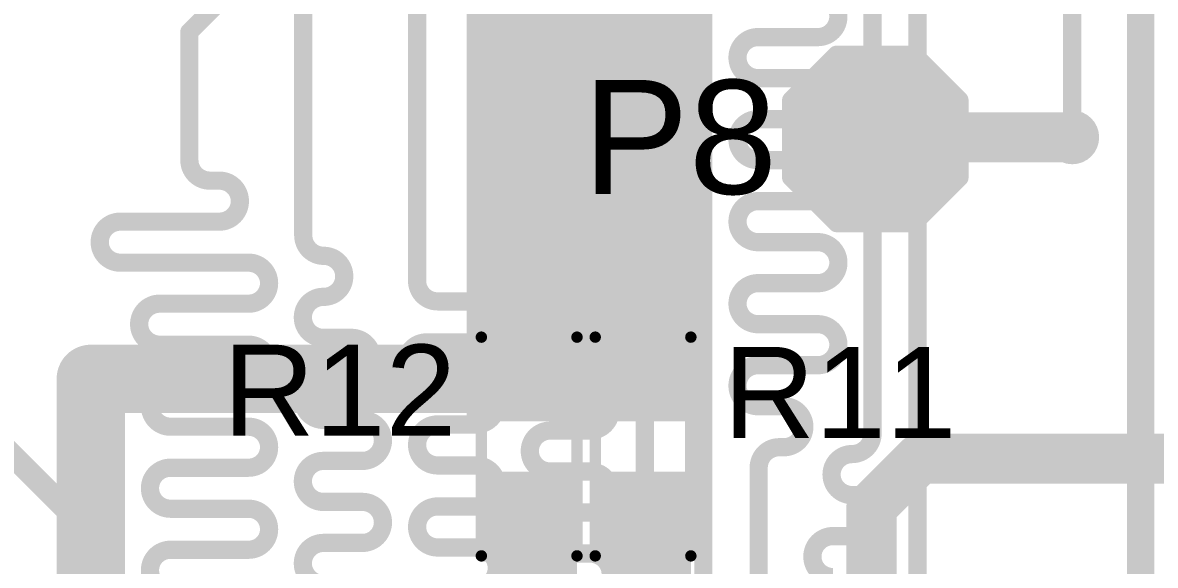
# Model space of a CAD drawing. Header units: millimetres. Extents: x -0.43 to 2.06, y -0.4 to 2.49.
# Drawn here: x -0.0579 to 0.4395, y 1.4392 to 1.6773 of the extents above; entities that cross this region are included whole.
import ezdxf

# ---------------------------------------------------------------- set-up
doc = ezdxf.new("R2010")
doc.units = ezdxf.units.MM
doc.header["$MEASUREMENT"] = 0
for name, color, linetype in [('BottomLayer', 5, 'Continuous'), ('TopLayer', 1, 'Continuous'), ('TopOverlay', 2, 'Continuous'), ('TopPaste', 8, 'Continuous'), ('TopSolder', 216, 'Continuous'), ('ViaHoleLayer', 16, 'Continuous')]:
    doc.layers.add(name, color=color, linetype=linetype)
doc.styles.add('Arial', font='', dxfattribs={"height": 0.2})
doc.styles.get('Arial').set_extended_font_data('Arial')

# ---------------------------------------------------------------- blocks, each defined once
blk = doc.blocks.new('RES_0603_83')
at = {"layer": 'TopLayer'}
for points in [[(-0.015, 0.0175), (-0.015, -0.0175), (-0.045, -0.0175), (-0.045, 0.0175)], [(0.045, 0.0175), (0.045, -0.0175), (0.015, -0.0175), (0.015, 0.0175)]]:
    blk.add_hatch(color=1, dxfattribs=at).paths.add_polyline_path(points)
at = {"layer": 'TopPaste'}
for points in [[(-0.015, 0.0175), (-0.015, -0.0175), (-0.045, -0.0175), (-0.045, 0.0175)], [(0.045, 0.0175), (0.045, -0.0175), (0.015, -0.0175), (0.015, 0.0175)]]:
    blk.add_hatch(color=8, dxfattribs=at).paths.add_polyline_path(points)
at = {"layer": 'TopSolder'}
for points in [[(-0.011, 0.0215), (-0.011, -0.0215), (-0.049, -0.0215), (-0.049, 0.0215)], [(0.049, 0.0215), (0.049, -0.0215), (0.011, -0.0215), (0.011, 0.0215)]]:
    blk.add_hatch(color=216, dxfattribs=at).paths.add_polyline_path(points)
at = {"layer": 'TopOverlay', "const_width": 0.005}
for points in [[(-0.048, 0.021), (0.048, 0.021)], [(-0.048, 0.021), (-0.048, -0.021)], [(0.048, 0.021), (0.048, -0.021)], [(-0.048, -0.021), (0.048, -0.021)]]:
    blk.add_lwpolyline(points, dxfattribs=at)
at = {"layer": 'TopOverlay', "const_width": 0.0025}
for points in [[(-0.04925, 0.021, 1), (-0.04675, 0.021, 1)], [(-0.04925, 0.021, 1), (-0.04675, 0.021, 1)], [(0.04675, 0.021, 1), (0.04925, 0.021, 1)], [(0.04675, 0.021, 1), (0.04925, 0.021, 1)], [(-0.04925, -0.021, 1), (-0.04675, -0.021, 1)], [(-0.04925, -0.021, 1), (-0.04675, -0.021, 1)], [(0.04675, -0.021, 1), (0.04925, -0.021, 1)], [(0.04675, -0.021, 1), (0.04925, -0.021, 1)]]:
    blk.add_lwpolyline(points, format="xyb", close=True, dxfattribs=at)
blk = doc.blocks.new('RES_0603_84')
at = {"layer": 'TopLayer'}
for points in [[(-0.015, 0.0175), (-0.015, -0.0175), (-0.045, -0.0175), (-0.045, 0.0175)], [(0.045, 0.0175), (0.045, -0.0175), (0.015, -0.0175), (0.015, 0.0175)]]:
    blk.add_hatch(color=1, dxfattribs=at).paths.add_polyline_path(points)
at = {"layer": 'TopPaste'}
for points in [[(-0.015, 0.0175), (-0.015, -0.0175), (-0.045, -0.0175), (-0.045, 0.0175)], [(0.045, 0.0175), (0.045, -0.0175), (0.015, -0.0175), (0.015, 0.0175)]]:
    blk.add_hatch(color=8, dxfattribs=at).paths.add_polyline_path(points)
at = {"layer": 'TopSolder'}
for points in [[(-0.011, 0.0215), (-0.011, -0.0215), (-0.049, -0.0215), (-0.049, 0.0215)], [(0.049, 0.0215), (0.049, -0.0215), (0.011, -0.0215), (0.011, 0.0215)]]:
    blk.add_hatch(color=216, dxfattribs=at).paths.add_polyline_path(points)
at = {"layer": 'TopOverlay', "const_width": 0.005}
for points in [[(-0.048, 0.021), (0.048, 0.021)], [(-0.048, 0.021), (-0.048, -0.021)], [(0.048, 0.021), (0.048, -0.021)], [(-0.048, -0.021), (0.048, -0.021)]]:
    blk.add_lwpolyline(points, dxfattribs=at)
at = {"layer": 'TopOverlay', "const_width": 0.0025}
for points in [[(-0.04925, 0.021, 1), (-0.04675, 0.021, 1)], [(-0.04925, 0.021, 1), (-0.04675, 0.021, 1)], [(0.04675, 0.021, 1), (0.04925, 0.021, 1)], [(0.04675, 0.021, 1), (0.04925, 0.021, 1)], [(-0.04925, -0.021, 1), (-0.04675, -0.021, 1)], [(-0.04925, -0.021, 1), (-0.04675, -0.021, 1)], [(0.04675, -0.021, 1), (0.04925, -0.021, 1)], [(0.04675, -0.021, 1), (0.04925, -0.021, 1)]]:
    blk.add_lwpolyline(points, format="xyb", close=True, dxfattribs=at)
blk = doc.blocks.new('TEST_POINT_92')
at = {"layer": 'TopLayer'}
blk.add_hatch(color=1, dxfattribs=at).paths.add_polyline_path([(0.015, 0.03), (-0.015, 0.03), (-0.03, 0.015), (-0.03, -0.015), (-0.015, -0.03), (0.015, -0.03), (0.03, -0.015), (0.03, 0.015)])
at = {"layer": 'TopPaste'}
blk.add_hatch(color=8, dxfattribs=at).paths.add_polyline_path([(0.015, 0.03), (-0.015, 0.03), (-0.03, 0.015), (-0.03, -0.015), (-0.015, -0.03), (0.015, -0.03), (0.03, -0.015), (0.03, 0.015)])
at = {"layer": 'TopSolder'}
blk.add_hatch(color=216, dxfattribs=at).paths.add_polyline_path([(0.017, 0.034), (-0.017, 0.034), (-0.034, 0.017), (-0.034, -0.017), (-0.017, -0.034), (0.017, -0.034), (0.034, -0.017), (0.034, 0.017)])
at = {"layer": 'TopOverlay', "const_width": 0.00787}
for points in [[(-0.037, 0.017), (-0.017, 0.037)], [(0.017, 0.037), (-0.017, 0.037)], [(0.017, 0.037), (-0.017, 0.037)], [(0.037, 0.017), (0.017, 0.037)], [(-0.037, -0.017), (-0.037, 0.017)], [(0.037, -0.017), (0.037, 0.017)], [(-0.017, -0.037), (-0.037, -0.017)], [(0.017, -0.037), (0.037, -0.017)], [(0.017, -0.037), (-0.017, -0.037)], [(0.017, -0.037), (-0.017, -0.037)]]:
    blk.add_lwpolyline(points, dxfattribs=at)
at = {"layer": 'TopOverlay', "const_width": 0.00394}
for points in [[(-0.01897, 0.037, 1), (-0.01503, 0.037, 1)], [(-0.01897, 0.037, 1), (-0.01503, 0.037, 1)], [(-0.01897, 0.037, 1), (-0.01503, 0.037, 1)], [(0.01503, 0.037, 1), (0.01897, 0.037, 1)], [(0.01503, 0.037, 1), (0.01897, 0.037, 1)], [(0.01503, 0.037, 1), (0.01897, 0.037, 1)], [(-0.03897, 0.017, 1), (-0.03503, 0.017, 1)], [(-0.03897, 0.017, 1), (-0.03503, 0.017, 1)], [(0.03503, 0.017, 1), (0.03897, 0.017, 1)], [(0.03503, 0.017, 1), (0.03897, 0.017, 1)], [(-0.03897, -0.017, 1), (-0.03503, -0.017, 1)], [(-0.03897, -0.017, 1), (-0.03503, -0.017, 1)], [(0.03503, -0.017, 1), (0.03897, -0.017, 1)], [(0.03503, -0.017, 1), (0.03897, -0.017, 1)], [(-0.01897, -0.037, 1), (-0.01503, -0.037, 1)], [(-0.01897, -0.037, 1), (-0.01503, -0.037, 1)], [(-0.01897, -0.037, 1), (-0.01503, -0.037, 1)], [(0.01503, -0.037, 1), (0.01897, -0.037, 1)], [(0.01503, -0.037, 1), (0.01897, -0.037, 1)], [(0.01503, -0.037, 1), (0.01897, -0.037, 1)]]:
    blk.add_lwpolyline(points, format="xyb", close=True, dxfattribs=at)

msp = doc.modelspace()

# ---------------------------------------------------------------- hatches: boundary and pattern name
at = {"layer": 'BottomLayer'}
h = msp.add_hatch(color=5, dxfattribs=at)
edge = h.paths.add_edge_path()
edge.add_arc((0.403, 1.627), 0.01181, 0, 360)
h = msp.add_hatch(color=5, dxfattribs=at)
edge = h.paths.add_edge_path()
edge.add_arc((-0.028, 1.521), 0.01181, 0, 360)
at = {"layer": 'TopLayer'}
for points in [[(0.137, 1.50231), (0.238, 1.50231), (0.238, 1.858), (0.137, 1.858)], [(0.14651, 1.36631), (0.18551, 1.36631), (0.18551, 1.48031), (0.14651, 1.48031)], [(0.19651, 1.36631), (0.23551, 1.36631), (0.23551, 1.48031), (0.19651, 1.48031)]]:
    msp.add_hatch(color=1, dxfattribs=at).paths.add_polyline_path(points)
h = msp.add_hatch(color=1, dxfattribs=at)
edge = h.paths.add_edge_path()
edge.add_arc((0.403, 1.627), 0.01181, 0, 360)
h = msp.add_hatch(color=1, dxfattribs=at)
edge = h.paths.add_edge_path()
edge.add_arc((-0.028, 1.521), 0.01181, 0, 360)
at = {"layer": 'ViaHoleLayer'}
h = msp.add_hatch(color=16, dxfattribs=at)
edge = h.paths.add_edge_path()
edge.add_arc((0.403, 1.627), 0.00591, 0, 360)
h = msp.add_hatch(color=16, dxfattribs=at)
edge = h.paths.add_edge_path()
edge.add_arc((-0.028, 1.521), 0.00591, 0, 360)

# ---------------------------------------------------------------- linework, layer by layer
at = {"layer": 'BottomLayer'}
for points, const_width in [([(0.0153, 1.6733), (0.644, 2.302)], 0.008), ([(0.3153, 1.58931), (0.3153, 1.8003)], 0.008), ([(0.335, 1.391), (0.335, 1.796)], 0.008), ([(0.403, 1.627), (0.403, 1.795)], 0.008), ([(0.241, 1.346), (0.241, 1.777)], 0.008), ([(0.2153, 1.305), (0.2153, 1.7753)], 0.008), ([(0.433, 1.289), (0.433, 1.773)], 0.012), ([(0.1653, 1.59732), (0.1653, 1.743)], 0.008), ([(0.1153, 1.651), (0.1153, 1.7233)], 0.008), ([(0.0653, 1.608), (0.0653, 1.6993)], 0.008), ([(0.0153, 1.617), (0.0153, 1.6733)], 0.008), ([(0.265, 1.671), (0.2913, 1.671)], 0.008), ([(0.265, 1.653), (0.2913, 1.653)], 0.008), ([(0.1153, 1.564), (0.1153, 1.651)], 0.008), ([(0.265, 1.635), (0.2913, 1.635)], 0.008), ([(0.265, 1.617), (0.2913, 1.617)], 0.008), ([(0.0243, 1.608), (0.02847, 1.608)], 0.008), ([(0.0653, 1.584), (0.0653, 1.608)], 0.008), ([(0.265, 1.599), (0.2913, 1.599)], 0.008), ([(-0.01507, 1.59), (0.02847, 1.59)], 0.008), ([(0.1743, 1.58832), (0.1743, 1.58832)], 0.008), ([(0.3153, 1.497), (0.3153, 1.58931)], 0.008), ([(0.265, 1.581), (0.2913, 1.581)], 0.008), ([(0.0743, 1.575), (0.0743, 1.575)], 0.008), ([(-0.01507, 1.572), (0.0413, 1.572)], 0.008), ([(0.17185, 1.57032), (0.1743, 1.57032)], 0.008), ([(0.265, 1.563), (0.2913, 1.563)], 0.008), ([(0.00224, 1.554), (0.0413, 1.554)], 0.008), ([(0.07413, 1.557), (0.0743, 1.557)], 0.008), ([(0.1243, 1.555), (0.13945, 1.555)], 0.008), ([(0.17185, 1.55232), (0.18687, 1.55232)], 0.008), ([(0.265, 1.545), (0.2913, 1.545)], 0.008), ([(0.07413, 1.539), (0.08648, 1.539)], 0.008), ([(0.00224, 1.536), (0.0413, 1.536)], 0.008), ([(0.11948, 1.537), (0.13945, 1.537)], 0.008), ([(0.17375, 1.53432), (0.18687, 1.53432)], 0.008), ([(-0.028, 0.907), (-0.028, 1.521)], 0.03), ([(0.265, 1.527), (0.2913, 1.527)], 0.008), ([(0.07413, 1.521), (0.08648, 1.521)], 0.008), ([(0.11948, 1.519), (0.1413, 1.519)], 0.008), ([(0.007, 1.518), (0.0413, 1.518)], 0.008), ([(0.17375, 1.51632), (0.1913, 1.51632)], 0.008), ([(0.265, 1.509), (0.27635, 1.509)], 0.008), ([(0.007, 1.5), (0.0413, 1.5)], 0.008), ([(0.07413, 1.503), (0.0913, 1.503)], 0.008), ([(0.1243, 1.501), (0.1413, 1.501)], 0.008), ([(0.17379, 1.49832), (0.1913, 1.49832)], 0.008), ([(0.2743, 1.491), (0.27635, 1.491)], 0.008), ([(0.07413, 1.485), (0.0913, 1.485)], 0.008), ([(0.3063, 1.488), (0.3063, 1.488)], 0.008), ([(0.007, 1.482), (0.0413, 1.482)], 0.008), ([(0.1243, 1.483), (0.1413, 1.483)], 0.008), ([(0.17379, 1.48032), (0.1913, 1.48032)], 0.008), ([(0.2653, 1.46), (0.2653, 1.482)], 0.008), ([(0.3063, 1.47), (0.311, 1.47)], 0.008), ([(0.007, 1.464), (0.0413, 1.464)], 0.008), ([(0.07413, 1.467), (0.0913, 1.467)], 0.008), ([(0.1243, 1.465), (0.1413, 1.465)], 0.008), ([(0.17384, 1.46232), (0.1913, 1.46232)], 0.008), ([(0.2653, 1.002), (0.2653, 1.46)], 0.008), ([(0.07413, 1.449), (0.0913, 1.449)], 0.008), ([(0.29788, 1.452), (0.311, 1.452)], 0.008), ([(0.007, 1.446), (0.0413, 1.446)], 0.008), ([(0.1243, 1.447), (0.1413, 1.447)], 0.008), ([(0.17384, 1.44432), (0.1913, 1.44432)], 0.008)]:
    msp.add_lwpolyline(points, dxfattribs=dict(at, const_width=const_width))
at = {"layer": 'BottomLayer', "const_width": 0.008}
for points in [[(0.2913, 1.689, -1), (0.2913, 1.671)], [(0.265, 1.653, -1), (0.265, 1.671)], [(0.2913, 1.653, -1), (0.2913, 1.635)], [(0.265, 1.617, -1), (0.265, 1.635)], [(0.0243, 1.608, -0.414214), (0.0153, 1.617)], [(0.2913, 1.617, -1), (0.2913, 1.599)], [(0.02847, 1.608, -1), (0.02847, 1.59)], [(0.265, 1.581, -1), (0.265, 1.599)], [(0.1743, 1.58832, -0.414214), (0.1653, 1.59732)], [(-0.01507, 1.572, -1), (-0.01507, 1.59)], [(0.1743, 1.58832, -1), (0.1743, 1.57032)], [(0.0743, 1.575, -0.414214), (0.0653, 1.584)], [(0.2913, 1.581, -1), (0.2913, 1.563)], [(0.0743, 1.575, -1), (0.0743, 1.557)], [(0.0413, 1.572, -1), (0.0413, 1.554)], [(0.17185, 1.55232, -1), (0.17185, 1.57032)], [(0.1243, 1.555, -0.414214), (0.1153, 1.564)], [(0.265, 1.545, -1), (0.265, 1.563)], [(0.00224, 1.536, -1), (0.00224, 1.554)], [(0.07413, 1.539, -1), (0.07413, 1.557)], [(0.13945, 1.555, -1), (0.13945, 1.537)], [(0.18687, 1.55232, -1), (0.18687, 1.53432)], [(0.2913, 1.545, -1), (0.2913, 1.527)], [(0.08648, 1.539, -1), (0.08648, 1.521)], [(0.0413, 1.536, -1), (0.0413, 1.518)], [(0.11948, 1.519, -1), (0.11948, 1.537)], [(0.17375, 1.51632, -1), (0.17375, 1.53432)], [(0.265, 1.509, -1), (0.265, 1.527)], [(0.07413, 1.503, -1), (0.07413, 1.521)], [(0.1413, 1.519, -1), (0.1413, 1.501)], [(0.007, 1.5, -1), (0.007, 1.518)], [(0.1913, 1.51632, -1), (0.1913, 1.49832)], [(0.27635, 1.509, -1), (0.27635, 1.491)], [(0.0413, 1.5, -1), (0.0413, 1.482)], [(0.0913, 1.503, -1), (0.0913, 1.485)], [(0.1243, 1.483, -1), (0.1243, 1.501)], [(0.17379, 1.48032, -1), (0.17379, 1.49832)], [(0.3153, 1.497, -0.414214), (0.3063, 1.488)], [(0.2653, 1.482, -0.414214), (0.2743, 1.491)], [(0.07413, 1.467, -1), (0.07413, 1.485)], [(0.3063, 1.47, -1), (0.3063, 1.488)], [(0.007, 1.464, -1), (0.007, 1.482)], [(0.1413, 1.483, -1), (0.1413, 1.465)], [(0.1913, 1.48032, -1), (0.1913, 1.46232)], [(0.311, 1.47, -1), (0.311, 1.452)], [(0.0413, 1.464, -1), (0.0413, 1.446)], [(0.0913, 1.467, -1), (0.0913, 1.449)], [(0.1243, 1.447, -1), (0.1243, 1.465)], [(0.17384, 1.44432, -1), (0.17384, 1.46232)], [(0.07413, 1.431, -1), (0.07413, 1.449)], [(0.29788, 1.434, -1), (0.29788, 1.452)], [(0.007, 1.428, -1), (0.007, 1.446)], [(0.1413, 1.447, -1), (0.1413, 1.429)], [(0.1913, 1.44432, -1), (0.1913, 1.42632)]]:
    msp.add_lwpolyline(points, format="xyb", dxfattribs=at)
at = {"layer": 'BottomLayer'}
for points, const_width in [([(0.0133, 1.6733, 1), (0.0173, 1.6733, 1)], 0.004), ([(0.0133, 1.6733, 1), (0.0173, 1.6733, 1)], 0.004), ([(0.263, 1.671, 1), (0.267, 1.671, 1)], 0.004), ([(0.263, 1.671, 1), (0.267, 1.671, 1)], 0.004), ([(0.2893, 1.671, 1), (0.2933, 1.671, 1)], 0.004), ([(0.2893, 1.671, 1), (0.2933, 1.671, 1)], 0.004), ([(0.263, 1.653, 1), (0.267, 1.653, 1)], 0.004), ([(0.263, 1.653, 1), (0.267, 1.653, 1)], 0.004), ([(0.2893, 1.653, 1), (0.2933, 1.653, 1)], 0.004), ([(0.2893, 1.653, 1), (0.2933, 1.653, 1)], 0.004), ([(0.1133, 1.651, 1), (0.1173, 1.651, 1)], 0.004), ([(0.1133, 1.651, 1), (0.1173, 1.651, 1)], 0.004), ([(0.263, 1.635, 1), (0.267, 1.635, 1)], 0.004), ([(0.263, 1.635, 1), (0.267, 1.635, 1)], 0.004), ([(0.2893, 1.635, 1), (0.2933, 1.635, 1)], 0.004), ([(0.2893, 1.635, 1), (0.2933, 1.635, 1)], 0.004), ([(0.401, 1.627, 1), (0.405, 1.627, 1)], 0.004), ([(0.0133, 1.617, 1), (0.0173, 1.617, 1)], 0.004), ([(0.0133, 1.617, 1), (0.0173, 1.617, 1)], 0.004), ([(0.263, 1.617, 1), (0.267, 1.617, 1)], 0.004), ([(0.263, 1.617, 1), (0.267, 1.617, 1)], 0.004), ([(0.2893, 1.617, 1), (0.2933, 1.617, 1)], 0.004), ([(0.2893, 1.617, 1), (0.2933, 1.617, 1)], 0.004), ([(0.0223, 1.608, 1), (0.0263, 1.608, 1)], 0.004), ([(0.0223, 1.608, 1), (0.0263, 1.608, 1)], 0.004), ([(0.02647, 1.608, 1), (0.03047, 1.608, 1)], 0.004), ([(0.02647, 1.608, 1), (0.03047, 1.608, 1)], 0.004), ([(0.0633, 1.608, 1), (0.0673, 1.608, 1)], 0.004), ([(0.0633, 1.608, 1), (0.0673, 1.608, 1)], 0.004), ([(0.263, 1.599, 1), (0.267, 1.599, 1)], 0.004), ([(0.263, 1.599, 1), (0.267, 1.599, 1)], 0.004), ([(0.2893, 1.599, 1), (0.2933, 1.599, 1)], 0.004), ([(0.2893, 1.599, 1), (0.2933, 1.599, 1)], 0.004), ([(0.1633, 1.59732, 1), (0.1673, 1.59732, 1)], 0.004), ([(0.1633, 1.59732, 1), (0.1673, 1.59732, 1)], 0.004), ([(-0.01707, 1.59, 1), (-0.01307, 1.59, 1)], 0.004), ([(-0.01707, 1.59, 1), (-0.01307, 1.59, 1)], 0.004), ([(0.02647, 1.59, 1), (0.03047, 1.59, 1)], 0.004), ([(0.02647, 1.59, 1), (0.03047, 1.59, 1)], 0.004), ([(0.1723, 1.58832, 1), (0.1763, 1.58832, 1)], 0.004), ([(0.1723, 1.58832, 1), (0.1763, 1.58832, 1)], 0.004), ([(0.1723, 1.58832, 1), (0.1763, 1.58832, 1)], 0.004), ([(0.1723, 1.58832, 1), (0.1763, 1.58832, 1)], 0.004), ([(0.3133, 1.58931, 1), (0.3173, 1.58931, 1)], 0.004), ([(0.3133, 1.58931, 1), (0.3173, 1.58931, 1)], 0.004), ([(0.0633, 1.584, 1), (0.0673, 1.584, 1)], 0.004), ([(0.0633, 1.584, 1), (0.0673, 1.584, 1)], 0.004), ([(0.263, 1.581, 1), (0.267, 1.581, 1)], 0.004), ([(0.263, 1.581, 1), (0.267, 1.581, 1)], 0.004), ([(0.2893, 1.581, 1), (0.2933, 1.581, 1)], 0.004), ([(0.2893, 1.581, 1), (0.2933, 1.581, 1)], 0.004), ([(0.0723, 1.575, 1), (0.0763, 1.575, 1)], 0.004), ([(0.0723, 1.575, 1), (0.0763, 1.575, 1)], 0.004), ([(0.0723, 1.575, 1), (0.0763, 1.575, 1)], 0.004), ([(0.0723, 1.575, 1), (0.0763, 1.575, 1)], 0.004), ([(-0.01707, 1.572, 1), (-0.01307, 1.572, 1)], 0.004), ([(-0.01707, 1.572, 1), (-0.01307, 1.572, 1)], 0.004), ([(0.0393, 1.572, 1), (0.0433, 1.572, 1)], 0.004), ([(0.0393, 1.572, 1), (0.0433, 1.572, 1)], 0.004), ([(0.16985, 1.57032, 1), (0.17385, 1.57032, 1)], 0.004), ([(0.16985, 1.57032, 1), (0.17385, 1.57032, 1)], 0.004), ([(0.1723, 1.57032, 1), (0.1763, 1.57032, 1)], 0.004), ([(0.1723, 1.57032, 1), (0.1763, 1.57032, 1)], 0.004), ([(0.1133, 1.564, 1), (0.1173, 1.564, 1)], 0.004), ([(0.1133, 1.564, 1), (0.1173, 1.564, 1)], 0.004), ([(0.263, 1.563, 1), (0.267, 1.563, 1)], 0.004), ([(0.263, 1.563, 1), (0.267, 1.563, 1)], 0.004), ([(0.2893, 1.563, 1), (0.2933, 1.563, 1)], 0.004), ([(0.2893, 1.563, 1), (0.2933, 1.563, 1)], 0.004), ([(0.00024, 1.554, 1), (0.00424, 1.554, 1)], 0.004), ([(0.00024, 1.554, 1), (0.00424, 1.554, 1)], 0.004), ([(0.0393, 1.554, 1), (0.0433, 1.554, 1)], 0.004), ([(0.0393, 1.554, 1), (0.0433, 1.554, 1)], 0.004), ([(0.07213, 1.557, 1), (0.07613, 1.557, 1)], 0.004), ([(0.07213, 1.557, 1), (0.07613, 1.557, 1)], 0.004), ([(0.0723, 1.557, 1), (0.0763, 1.557, 1)], 0.004), ([(0.0723, 1.557, 1), (0.0763, 1.557, 1)], 0.004), ([(0.1223, 1.555, 1), (0.1263, 1.555, 1)], 0.004), ([(0.1223, 1.555, 1), (0.1263, 1.555, 1)], 0.004), ([(0.13745, 1.555, 1), (0.14145, 1.555, 1)], 0.004), ([(0.13745, 1.555, 1), (0.14145, 1.555, 1)], 0.004), ([(0.16985, 1.55232, 1), (0.17385, 1.55232, 1)], 0.004), ([(0.16985, 1.55232, 1), (0.17385, 1.55232, 1)], 0.004), ([(0.18487, 1.55232, 1), (0.18887, 1.55232, 1)], 0.004), ([(0.18487, 1.55232, 1), (0.18887, 1.55232, 1)], 0.004), ([(0.263, 1.545, 1), (0.267, 1.545, 1)], 0.004), ([(0.263, 1.545, 1), (0.267, 1.545, 1)], 0.004), ([(0.2893, 1.545, 1), (0.2933, 1.545, 1)], 0.004), ([(0.2893, 1.545, 1), (0.2933, 1.545, 1)], 0.004), ([(0.07213, 1.539, 1), (0.07613, 1.539, 1)], 0.004), ([(0.07213, 1.539, 1), (0.07613, 1.539, 1)], 0.004), ([(0.08448, 1.539, 1), (0.08848, 1.539, 1)], 0.004), ([(0.08448, 1.539, 1), (0.08848, 1.539, 1)], 0.004), ([(0.00024, 1.536, 1), (0.00424, 1.536, 1)], 0.004), ([(0.00024, 1.536, 1), (0.00424, 1.536, 1)], 0.004), ([(0.0393, 1.536, 1), (0.0433, 1.536, 1)], 0.004), ([(0.0393, 1.536, 1), (0.0433, 1.536, 1)], 0.004), ([(0.11748, 1.537, 1), (0.12148, 1.537, 1)], 0.004), ([(0.11748, 1.537, 1), (0.12148, 1.537, 1)], 0.004), ([(0.13745, 1.537, 1), (0.14145, 1.537, 1)], 0.004), ([(0.13745, 1.537, 1), (0.14145, 1.537, 1)], 0.004), ([(0.17175, 1.53432, 1), (0.17575, 1.53432, 1)], 0.004), ([(0.17175, 1.53432, 1), (0.17575, 1.53432, 1)], 0.004), ([(0.18487, 1.53432, 1), (0.18887, 1.53432, 1)], 0.004), ([(0.18487, 1.53432, 1), (0.18887, 1.53432, 1)], 0.004), ([(-0.0355, 1.521, 1), (-0.0205, 1.521, 1)], 0.015), ([(0.263, 1.527, 1), (0.267, 1.527, 1)], 0.004), ([(0.263, 1.527, 1), (0.267, 1.527, 1)], 0.004), ([(0.2893, 1.527, 1), (0.2933, 1.527, 1)], 0.004), ([(0.2893, 1.527, 1), (0.2933, 1.527, 1)], 0.004), ([(0.07213, 1.521, 1), (0.07613, 1.521, 1)], 0.004), ([(0.07213, 1.521, 1), (0.07613, 1.521, 1)], 0.004), ([(0.08448, 1.521, 1), (0.08848, 1.521, 1)], 0.004), ([(0.08448, 1.521, 1), (0.08848, 1.521, 1)], 0.004), ([(0.11748, 1.519, 1), (0.12148, 1.519, 1)], 0.004), ([(0.11748, 1.519, 1), (0.12148, 1.519, 1)], 0.004), ([(0.1393, 1.519, 1), (0.1433, 1.519, 1)], 0.004), ([(0.1393, 1.519, 1), (0.1433, 1.519, 1)], 0.004), ([(0.005, 1.518, 1), (0.009, 1.518, 1)], 0.004), ([(0.005, 1.518, 1), (0.009, 1.518, 1)], 0.004), ([(0.0393, 1.518, 1), (0.0433, 1.518, 1)], 0.004), ([(0.0393, 1.518, 1), (0.0433, 1.518, 1)], 0.004), ([(0.17175, 1.51632, 1), (0.17575, 1.51632, 1)], 0.004), ([(0.17175, 1.51632, 1), (0.17575, 1.51632, 1)], 0.004), ([(0.1893, 1.51632, 1), (0.1933, 1.51632, 1)], 0.004), ([(0.1893, 1.51632, 1), (0.1933, 1.51632, 1)], 0.004), ([(0.263, 1.509, 1), (0.267, 1.509, 1)], 0.004), ([(0.263, 1.509, 1), (0.267, 1.509, 1)], 0.004), ([(0.27435, 1.509, 1), (0.27835, 1.509, 1)], 0.004), ([(0.27435, 1.509, 1), (0.27835, 1.509, 1)], 0.004), ([(0.005, 1.5, 1), (0.009, 1.5, 1)], 0.004), ([(0.005, 1.5, 1), (0.009, 1.5, 1)], 0.004), ([(0.0393, 1.5, 1), (0.0433, 1.5, 1)], 0.004), ([(0.0393, 1.5, 1), (0.0433, 1.5, 1)], 0.004), ([(0.07213, 1.503, 1), (0.07613, 1.503, 1)], 0.004), ([(0.07213, 1.503, 1), (0.07613, 1.503, 1)], 0.004), ([(0.0893, 1.503, 1), (0.0933, 1.503, 1)], 0.004), ([(0.0893, 1.503, 1), (0.0933, 1.503, 1)], 0.004), ([(0.1223, 1.501, 1), (0.1263, 1.501, 1)], 0.004), ([(0.1223, 1.501, 1), (0.1263, 1.501, 1)], 0.004), ([(0.1393, 1.501, 1), (0.1433, 1.501, 1)], 0.004), ([(0.1393, 1.501, 1), (0.1433, 1.501, 1)], 0.004), ([(0.17179, 1.49832, 1), (0.17579, 1.49832, 1)], 0.004), ([(0.17179, 1.49832, 1), (0.17579, 1.49832, 1)], 0.004), ([(0.1893, 1.49832, 1), (0.1933, 1.49832, 1)], 0.004), ([(0.1893, 1.49832, 1), (0.1933, 1.49832, 1)], 0.004), ([(0.3133, 1.497, 1), (0.3173, 1.497, 1)], 0.004), ([(0.3133, 1.497, 1), (0.3173, 1.497, 1)], 0.004), ([(0.2723, 1.491, 1), (0.2763, 1.491, 1)], 0.004), ([(0.2723, 1.491, 1), (0.2763, 1.491, 1)], 0.004), ([(0.27435, 1.491, 1), (0.27835, 1.491, 1)], 0.004), ([(0.27435, 1.491, 1), (0.27835, 1.491, 1)], 0.004), ([(0.07213, 1.485, 1), (0.07613, 1.485, 1)], 0.004), ([(0.07213, 1.485, 1), (0.07613, 1.485, 1)], 0.004), ([(0.0893, 1.485, 1), (0.0933, 1.485, 1)], 0.004), ([(0.0893, 1.485, 1), (0.0933, 1.485, 1)], 0.004), ([(0.3043, 1.488, 1), (0.3083, 1.488, 1)], 0.004), ([(0.3043, 1.488, 1), (0.3083, 1.488, 1)], 0.004), ([(0.3043, 1.488, 1), (0.3083, 1.488, 1)], 0.004), ([(0.3043, 1.488, 1), (0.3083, 1.488, 1)], 0.004), ([(0.005, 1.482, 1), (0.009, 1.482, 1)], 0.004), ([(0.005, 1.482, 1), (0.009, 1.482, 1)], 0.004), ([(0.0393, 1.482, 1), (0.0433, 1.482, 1)], 0.004), ([(0.0393, 1.482, 1), (0.0433, 1.482, 1)], 0.004), ([(0.1223, 1.483, 1), (0.1263, 1.483, 1)], 0.004), ([(0.1223, 1.483, 1), (0.1263, 1.483, 1)], 0.004), ([(0.1393, 1.483, 1), (0.1433, 1.483, 1)], 0.004), ([(0.1393, 1.483, 1), (0.1433, 1.483, 1)], 0.004), ([(0.17179, 1.48032, 1), (0.17579, 1.48032, 1)], 0.004), ([(0.17179, 1.48032, 1), (0.17579, 1.48032, 1)], 0.004), ([(0.1893, 1.48032, 1), (0.1933, 1.48032, 1)], 0.004), ([(0.1893, 1.48032, 1), (0.1933, 1.48032, 1)], 0.004), ([(0.2633, 1.482, 1), (0.2673, 1.482, 1)], 0.004), ([(0.2633, 1.482, 1), (0.2673, 1.482, 1)], 0.004), ([(0.3043, 1.47, 1), (0.3083, 1.47, 1)], 0.004), ([(0.3043, 1.47, 1), (0.3083, 1.47, 1)], 0.004), ([(0.309, 1.47, 1), (0.313, 1.47, 1)], 0.004), ([(0.309, 1.47, 1), (0.313, 1.47, 1)], 0.004), ([(0.005, 1.464, 1), (0.009, 1.464, 1)], 0.004), ([(0.005, 1.464, 1), (0.009, 1.464, 1)], 0.004), ([(0.0393, 1.464, 1), (0.0433, 1.464, 1)], 0.004), ([(0.0393, 1.464, 1), (0.0433, 1.464, 1)], 0.004), ([(0.07213, 1.467, 1), (0.07613, 1.467, 1)], 0.004), ([(0.07213, 1.467, 1), (0.07613, 1.467, 1)], 0.004), ([(0.0893, 1.467, 1), (0.0933, 1.467, 1)], 0.004), ([(0.0893, 1.467, 1), (0.0933, 1.467, 1)], 0.004), ([(0.1223, 1.465, 1), (0.1263, 1.465, 1)], 0.004), ([(0.1223, 1.465, 1), (0.1263, 1.465, 1)], 0.004), ([(0.1393, 1.465, 1), (0.1433, 1.465, 1)], 0.004), ([(0.1393, 1.465, 1), (0.1433, 1.465, 1)], 0.004), ([(0.17184, 1.46232, 1), (0.17584, 1.46232, 1)], 0.004), ([(0.17184, 1.46232, 1), (0.17584, 1.46232, 1)], 0.004), ([(0.1893, 1.46232, 1), (0.1933, 1.46232, 1)], 0.004), ([(0.1893, 1.46232, 1), (0.1933, 1.46232, 1)], 0.004), ([(0.2633, 1.46, 1), (0.2673, 1.46, 1)], 0.004), ([(0.2633, 1.46, 1), (0.2673, 1.46, 1)], 0.004), ([(0.07213, 1.449, 1), (0.07613, 1.449, 1)], 0.004), ([(0.07213, 1.449, 1), (0.07613, 1.449, 1)], 0.004), ([(0.0893, 1.449, 1), (0.0933, 1.449, 1)], 0.004), ([(0.0893, 1.449, 1), (0.0933, 1.449, 1)], 0.004), ([(0.29588, 1.452, 1), (0.29988, 1.452, 1)], 0.004), ([(0.29588, 1.452, 1), (0.29988, 1.452, 1)], 0.004), ([(0.309, 1.452, 1), (0.313, 1.452, 1)], 0.004), ([(0.309, 1.452, 1), (0.313, 1.452, 1)], 0.004), ([(0.005, 1.446, 1), (0.009, 1.446, 1)], 0.004), ([(0.005, 1.446, 1), (0.009, 1.446, 1)], 0.004), ([(0.0393, 1.446, 1), (0.0433, 1.446, 1)], 0.004), ([(0.0393, 1.446, 1), (0.0433, 1.446, 1)], 0.004), ([(0.1223, 1.447, 1), (0.1263, 1.447, 1)], 0.004), ([(0.1223, 1.447, 1), (0.1263, 1.447, 1)], 0.004), ([(0.1393, 1.447, 1), (0.1433, 1.447, 1)], 0.004), ([(0.1393, 1.447, 1), (0.1433, 1.447, 1)], 0.004), ([(0.17184, 1.44432, 1), (0.17584, 1.44432, 1)], 0.004), ([(0.17184, 1.44432, 1), (0.17584, 1.44432, 1)], 0.004), ([(0.1893, 1.44432, 1), (0.1933, 1.44432, 1)], 0.004), ([(0.1893, 1.44432, 1), (0.1933, 1.44432, 1)], 0.004)]:
    msp.add_lwpolyline(points, format="xyb", close=True, dxfattribs=dict(at, const_width=const_width))
at = {"layer": 'TopLayer'}
for points, const_width in [([(0.3172, 1.627), (0.403, 1.627)], 0.022), ([(-0.123, 1.548), (-0.03422, 1.45922)], 0.01), ([(-0.028, 1.521), (0.1642, 1.521)], 0.03), ([(0.1642, 1.521), (0.16451, 1.52131)], 0.025), ([(0.31482, 1.46482), (0.336, 1.486)], 0.022), ([(0.336, 1.486), (0.60875, 1.486)], 0.022), ([(0.31482, 1.39812), (0.31482, 1.46482)], 0.022), ([(-0.03422, 1.39908), (-0.03422, 1.45922)], 0.01)]:
    msp.add_lwpolyline(points, dxfattribs=dict(at, const_width=const_width))
for points, const_width in [([(0.3117, 1.627, 1), (0.3227, 1.627, 1)], 0.011), ([(0.3975, 1.627, 1), (0.4085, 1.627, 1)], 0.011), ([(-0.0355, 1.521, 1), (-0.0205, 1.521, 1)], 0.015), ([(0.1567, 1.521, 1), (0.1717, 1.521, 1)], 0.015), ([(0.15795, 1.521, 1), (0.17045, 1.521, 1)], 0.0125), ([(0.15826, 1.52131, 1), (0.17076, 1.52131, 1)], 0.0125), ([(0.3305, 1.486, 1), (0.3415, 1.486, 1)], 0.011), ([(0.3305, 1.486, 1), (0.3415, 1.486, 1)], 0.011), ([(0.30932, 1.46482, 1), (0.32032, 1.46482, 1)], 0.011), ([(0.30932, 1.46482, 1), (0.32032, 1.46482, 1)], 0.011), ([(-0.03672, 1.45922, 1), (-0.03172, 1.45922, 1)], 0.005), ([(-0.03672, 1.45922, 1), (-0.03172, 1.45922, 1)], 0.005)]:
    msp.add_lwpolyline(points, format="xyb", close=True, dxfattribs=dict(at, const_width=const_width))

# ---------------------------------------------------------------- block references
for name, p, rotation in [('TEST_POINT_92', (0.31651, 1.62631), 270), ('RES_0603_83', (0.16451, 1.49131), 90), ('RES_0603_84', (0.21451, 1.49131), 90)]:
    msp.add_blockref(name, p, dxfattribs=dict(rotation=rotation))

# ---------------------------------------------------------------- texts
at = {"layer": 'TopOverlay', "style": 'Arial'}
msp.add_text('P8', height=0.05, rotation=360, dxfattribs=at).set_placement((0.188, 1.60216))
for s, p in [('R12', (0.03002, 1.49601)), ('R11', (0.24968, 1.49501))]:
    msp.add_text(s, height=0.04, dxfattribs=at).set_placement(p)

doc.saveas('drawing.dxf')
